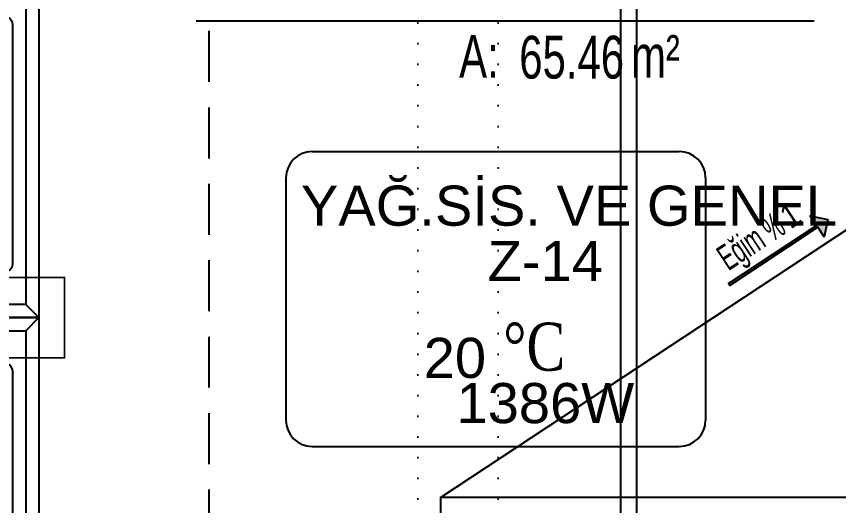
# Model space of a CAD drawing. Header units: inches. Extents: x 21 to 38546, y 13 to 15001.
# Drawn here: x 3846.8 to 4102.7, y 2232.5 to 2384.9 of the extents above; entities that cross this region are included whole.
import ezdxf
from ezdxf.enums import TextEntityAlignment as Align

# ---------------------------------------------------------------- set-up
doc = ezdxf.new("R2010")
doc.units = ezdxf.units.IN
doc.header["$MEASUREMENT"] = 0
doc.linetypes.add('DOT', pattern=[6.35, 0, -6.35])
doc.linetypes.add('IMPORT-HIDDEN2', pattern=[47.625, 31.75, -15.875])
for name, color, linetype in [('PEX', 1, 'Continuous'), ('pex_boru_dönüş', 5, 'Continuous'), ('pex_boru_gidiş', 1, 'Continuous'), ('RAD-MAHAL', 2, 'Continuous')]:
    doc.layers.add(name, color=color, linetype=linetype)
for name, color, linetype, lineweight in [('Z_MİM_-KM-AREA-IDEN', 8, 'Continuous', 25), ('Z_MİM_-KM-BEAM-RAY', 8, 'DOT', 25), ('Z_MİM_-KM-CERAMIC-09', 8, 'Continuous', 25), ('Z_MİM_-KM-PATTERN-00', 8, 'Continuous', 25), ('Z_MİM_-KM-RAY-1', 8, 'IMPORT-HIDDEN2', 25), ('Z_MİM_-KM-STRS', 8, 'Continuous', 25), ('Z_MİM_-KM-TEXT', 8, 'Continuous', 25), ('Z_MİM_00', 8, 'Continuous', 25)]:
    doc.layers.add(name, color=color, linetype=linetype, lineweight=lineweight)
doc.styles.add('-KM-OLCU', font='ARIALN.TTF')
doc.styles.add('Arial Narrow', font='ARIALN.TTF', dxfattribs={"height": 8})
doc.styles.add('Arial_4', font='arial.ttf', dxfattribs={"height": 10})
doc.styles.get("Standard").update_dxf_attribs({"font": 'arial.ttf'})
doc.styles.add('STYLE2', font='times.ttf')

# ---------------------------------------------------------------- blocks, each defined once
blk = doc.blocks.new('A$C0b76e8d8')
at = {"layer": 'Z_MİM_-KM-PATTERN-00'}
for p, q in [((4.08, 103.92), (0, 108)), ((108, 108), (103.92, 103.92)), ((45.35, 70.71), (21.24, 93.1)), ((62.65, 70.71), (86.76, 93.1)), ((92.18, 89.3), (89.3, 92.18)), ((93.21, 90.33), (90.33, 93.21)), ((44.36, 69.64), (20.24, 92.03)), ((63.64, 69.64), (87.76, 92.03)), ((38.36, 63.64), (15.86, 87.87)), ((69.64, 63.64), (92.14, 87.87)), ((37.29, 62.65), (14.79, 86.87)), ((70.71, 62.65), (93.21, 86.87)), ((37.29, 45.35), (14.79, 21.13)), ((38.36, 44.36), (15.86, 20.13)), ((69.64, 44.36), (92.14, 20.13)), ((70.71, 45.35), (93.21, 21.13)), ((44.36, 38.36), (20.24, 15.97)), ((45.35, 37.29), (21.24, 14.9)), ((62.65, 37.29), (86.76, 14.9)), ((63.64, 38.36), (87.76, 15.97)), ((15.82, 18.7), (18.7, 15.82)), ((92.18, 18.7), (89.3, 15.82)), ((14.79, 17.67), (17.67, 14.79)), ((93.21, 17.67), (90.33, 14.79)), ((16.78, 9.78), (91.22, 9.78)), ((16.78, 8.15), (91.22, 8.15)), ((4.08, 4.08), (0, 0)), ((103.92, 4.08), (108, 0))]:
    blk.add_line(p, q, dxfattribs=at)
for points in [[(108, 0), (0, 0), (0, 108), (108, 108)], [(103.92, 4.08), (4.08, 4.08), (4.08, 103.92), (103.92, 103.92)]]:
    blk.add_lwpolyline(points, close=True, dxfattribs=at)
for points in [[(93.52, 98.25, 0.313877), (91.22, 99.85), (16.78, 99.85)], [(91.84, 97.94, 0.21709), (91.22, 98.22), (16.78, 98.22)], [(8.15, 16.78), (8.15, 91.22, -0.313877), (9.75, 93.52)], [(21.24, 93.1, 0.434278), (17.67, 93.21), (14.79, 90.33)], [(20.14, 92.14, 0.434836), (18.7, 92.18), (15.82, 89.3)], [(99.85, 16.78), (99.85, 91.22, 0.313877), (98.25, 93.52)], [(9.78, 16.78), (9.78, 91.22, -0.21709), (10.06, 91.84, -0.21709)], [(98.22, 16.78), (98.22, 91.22, 0.21709), (97.94, 91.84, 0.21709)]]:
    blk.add_lwpolyline(points, format="xyb", dxfattribs=at)
for centre, radius, start, end in [((16.78, 97.4), 2.45, 90, 159.7034), ((10.46, 97.54), 4.09, 260.0241, 9.9759), ((10.46, 97.54), 5.72, 266.04, 3.96), ((16.78, 97.4), 0.815, 90, 138.9932), ((97.54, 97.54), 5.72, 176.04, 273.96), ((97.54, 97.54), 4.09, 170.0241, 279.9759), ((88.6, 91.49), 2.44, 44.8259, 138.723), ((88.6, 91.49), 0.983, 44.8259, 138.723), ((16.51, 88.6), 2.45, 135, 225), ((91.49, 88.6), 2.45, 315, 45), ((16.51, 88.6), 0.985, 135, 225), ((91.49, 88.6), 0.985, 315, 45), ((54, 79.36), 13.69, 225, 315), ((54, 79.36), 12.23, 225, 315), ((28.64, 54), 12.23, 315, 45), ((28.64, 54), 13.69, 315, 45), ((77.02, 54), 12.16, 126.0938, 233.9062), ((77.02, 54), 10.7, 126.0938, 233.9062), ((54, 28.64), 13.69, 45, 135), ((54, 28.64), 12.23, 45, 135), ((16.51, 19.4), 2.45, 135, 225), ((91.49, 19.4), 2.45, 315, 45), ((16.51, 19.4), 0.985, 135, 225), ((91.49, 19.4), 0.985, 315, 45), ((10.6, 16.78), 2.45, 180, 249.7034), ((10.6, 16.78), 0.815, 180, 228.9932), ((10.46, 10.46), 5.72, 356.04, 93.96), ((19.4, 16.51), 0.983, 224.8259, 318.723), ((88.6, 16.51), 0.983, 221.277, 315.1741), ((97.54, 10.46), 5.72, 86.04, 183.96), ((97.4, 16.78), 0.815, 311.0068, 0), ((97.4, 16.78), 2.45, 290.2966, 0), ((10.46, 10.46), 4.09, 350.0241, 99.9759), ((19.4, 16.51), 2.44, 224.8259, 318.723), ((88.6, 16.51), 2.44, 221.277, 315.1741), ((97.54, 10.46), 4.09, 80.0241, 189.9759), ((16.78, 10.6), 2.45, 200.2966, 270), ((16.78, 10.6), 0.815, 221.0068, 270), ((91.22, 10.6), 0.815, 270, 318.9932), ((91.22, 10.6), 2.45, 270, 339.7034)]:
    blk.add_arc(centre, radius, start, end, dxfattribs=at)
blk = doc.blocks.new('A$Cce97a36c')
at = {"layer": 'Z_MİM_-KM-STRS', "const_width": 0.5}
blk.add_lwpolyline([(54, 401.28), (504, 401.28), (504, 376.28), (54, 376.28)], close=True, dxfattribs=at)
for p in [(388, 388.78), (388, 280.78)]:
    blk.add_blockref('A$C0b76e8d8', p)
blk = doc.blocks.new('XXX')
at = {"layer": 'Z_MİM_-KM-RAY-1', "ltscale": 0.5}
blk.add_lwpolyline([(18870.12, 4962.82), (18330.12, 4962.82), (18330.12, 4312.82), (18870.12, 4312.82)], close=True, dxfattribs=at)
blk.add_blockref('A$Cce97a36c', (18321.12, 4303.04))
blk = doc.blocks.new('-KM_Kiriş İzi_ZK')
at = {"layer": 'Z_MİM_-KM-BEAM-RAY'}
for p, q in [((640, 1575), (640, 905)), ((665, 1575), (665, 905))]:
    blk.add_line(p, q, dxfattribs=at)
blk = doc.blocks.new('*U121')
blk.add_line((0, 0), (192.45, 0))
at = {"color": 7, "style": 'Arial_4', "width": 0.7}
for s, p in [('A:', (81.91, -17.69)), ('m² ', (135.42, -17.69))]:
    blk.add_text(s, height=13.333, dxfattribs=at).set_placement(p)
for tag, p in [('K', (8.57, 13.11)), ('00', (33.43, 13.11)), ('MAHALADI', (72.42, 12.35))]:
    blk.add_attdef(tag, text='', height=17.33, dxfattribs=at).set_placement(p, align=Align.MIDDLE_LEFT)
blk.add_attdef('27.00', text='', height=13.33, dxfattribs=at).set_placement((133.25, -11.29), align=Align.MIDDLE_RIGHT)
blk = doc.blocks.new('*U244')
at = {"layer": 'Z_MİM_-KM-PATTERN-00'}
h = blk.add_hatch(color=256, dxfattribs=at)
h.dxf.hatch_style = 1
h.paths.add_polyline_path([(36.77, 3.94), (40.7, 7.87), (40.7, 4.29), (73.53, 4.29), (73.53, 3.58), (40.7, 3.58), (40.7, 0)])
at = {"linetype": 'Continuous'}
blk.add_lwpolyline([(36.77, 3.94), (40.7, 7.87), (40.7, 4.29), (73.53, 4.29), (73.53, 3.58), (40.7, 3.58), (40.7, 0)], close=True, dxfattribs=at)
at = {"color": 7, "style": '-KM-OLCU'}
blk.add_attdef('E', (48.18, 0.21), '', height=7.5, rotation=180, dxfattribs=at)
at = {"layer": 'Z_MİM_-KM-TEXT', "color": 7, "style": 'Arial Narrow', "width": 0.7}
blk.add_text('Eğim %%%', height=8, rotation=180, dxfattribs=at).set_placement((71.51, 0.42))
blk = doc.blocks.new('IS_MAHAL_NO1')
at = {"layer": 'RAD-MAHAL'}
for p, q in [((-57.03, 49.6), (57.21, 49.6)), ((-65.23, 41.4), (-65.23, -34.08)), ((65.41, 41.4), (65.41, -34.08))]:
    blk.add_line(p, q, dxfattribs=at)
blk.add_lwpolyline([(-57.03, -42.28), (57.21, -42.28)], dxfattribs=at)
for centre, start, end in [((-57.03, 41.4), 90, 180), ((57.21, 41.4), 0, 90), ((-57.03, -34.08), 180, 270), ((57.21, -34.08), 270, 0)]:
    blk.add_arc(centre, 8.2, start, end, dxfattribs=at)
at = {"layer": 'RAD-MAHAL', "color": 1, "style": 'STYLE2', "width": 0.8}
blk.add_text('%%DC', height=14.962, dxfattribs=at).set_placement((12.05, -23.16), align=Align.BOTTOM_CENTER)

msp = doc.modelspace()

# ---------------------------------------------------------------- linework, layer by layer
at = {"layer": 'pex_boru_dönüş'}
msp.add_lwpolyline([(4505.78, 1876.33), (4505.78, 1848.23), (4039.88, 1848.23), (4039.88, 2545.26)], dxfattribs=at)
at = {"layer": 'pex_boru_gidiş'}
msp.add_lwpolyline([(4510.78, 1869.33), (4510.78, 1843.23), (4034.88, 1843.23), (4034.88, 2545.26)], dxfattribs=at)
at = {"layer": 'Z_MİM_-KM-CERAMIC-09'}
msp.add_lwpolyline([(4663.76, 2559.08), (4663.76, 2399.08), (4678.76, 2399.08), (4678.76, 2235.08), (3978.76, 2235.08), (3978.76, 1890.08), (3843.76, 1890.08), (3843.76, 1880.08), (3359.76, 1880.08), (3359.76, 2559.08), (3933.76, 2559.08), (3933.76, 2554.08), (4089.76, 2554.08), (4089.76, 2559.08)], close=True, dxfattribs=at)
at = {"layer": 'Z_MİM_-KM-PATTERN-00'}
msp.add_lwpolyline([(3978.76, 2235.08), (4154.19, 2350.88)], dxfattribs=at)

# ---------------------------------------------------------------- block references
at = {"layer": 'RAD-MAHAL'}
msp.add_blockref('IS_MAHAL_NO1', (3995.88, 2293.23), dxfattribs=at)
at = {"layer": 'Z_MİM_-KM-AREA-IDEN'}
ref = msp.add_blockref('*U121', (3902.66, 2383.52), dxfattribs=at)
ref.add_attrib('27.00', '65.46', dxfattribs={"layer": '0', "color": 7, "height": 13.333, "style": 'Arial_4', "width": 0.7}).set_placement((4035.91, 2372.23), align=Align.MIDDLE_RIGHT)
at = {"layer": 'Z_MİM_-KM-BEAM-RAY'}
msp.add_blockref('-KM_Kiriş İzi_ZK', (3331.71, 982.08), dxfattribs=at)
at = {"layer": 'Z_MİM_00'}
msp.add_blockref('XXX', (-14963.37, -2400.74), dxfattribs=at)
at = {"layer": 'Z_MİM_00', "rotation": 213.4270720656957}
msp.add_blockref('*U244', (4127.82, 2345.22), dxfattribs=at).add_auto_attribs({'E': '1'})

# ---------------------------------------------------------------- texts
at = {"layer": 'PEX', "color": 1}
for s, p in [('YAĞ.SİS. VE GENEL SU DEPOSU', (3935.31, 2319.71)), ('20', (3973.53, 2272.28))]:
    msp.add_text(s, height=12.5, dxfattribs=at).set_placement(p)
for s, p in [('Z-14', (4011.39, 2298.72)), ('1386W', (4011.39, 2254.45))]:
    msp.add_text(s, height=12.5, dxfattribs=at).set_placement(p, align=Align.BOTTOM_CENTER)

doc.saveas('drawing.dxf')
